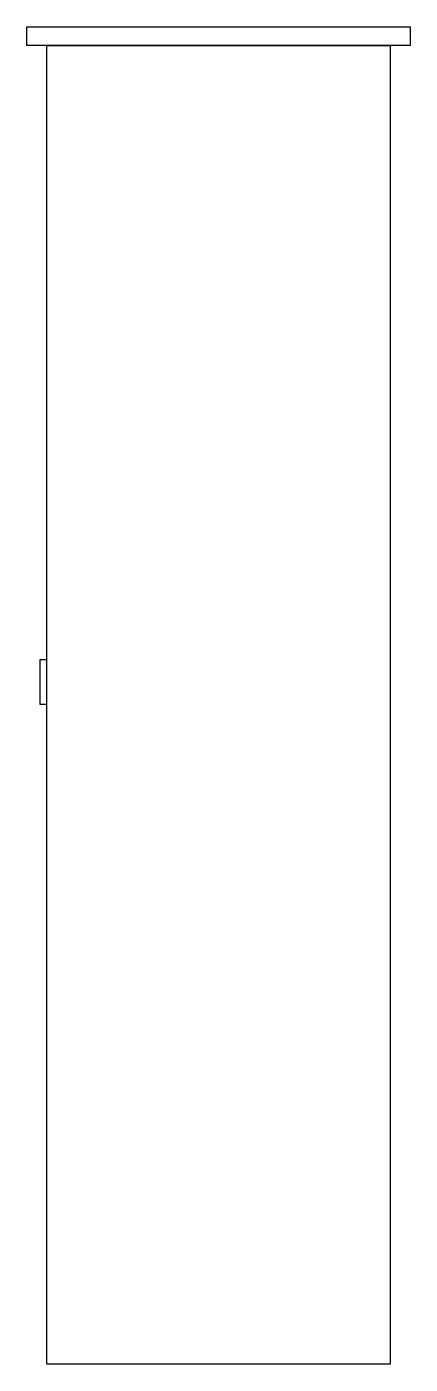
# Model space of a CAD drawing. Extents: x 4997 to 5065, y -3614 to -3378.
import ezdxf

# ---------------------------------------------------------------- set-up
doc = ezdxf.new("R2010")
doc.units = 0
doc.layers.get('0').update_dxf_attribs({"linetype": 'CONTINUOUS'})

# ---------------------------------------------------------------- blocks, each defined once
blk = doc.blocks.new('A$C62C575BC')
for points in [[(-84.36, 309.16), (-16.64, 309.16), (-16.64, 305.85), (-84.36, 305.85)], [(-20.19, 72.68), (-80.8, 72.68), (-80.8, 305.85), (-20.19, 305.85)]]:
    blk.add_lwpolyline(points, close=True)
blk.add_lwpolyline([(-80.8, 189.36), (-82, 189.36), (-82, 197.32), (-80.8, 197.32)])

msp = doc.modelspace()

# ---------------------------------------------------------------- block references
msp.add_blockref('A$C62C575BC', (5081.78, -3686.9))

doc.saveas('drawing.dxf')
